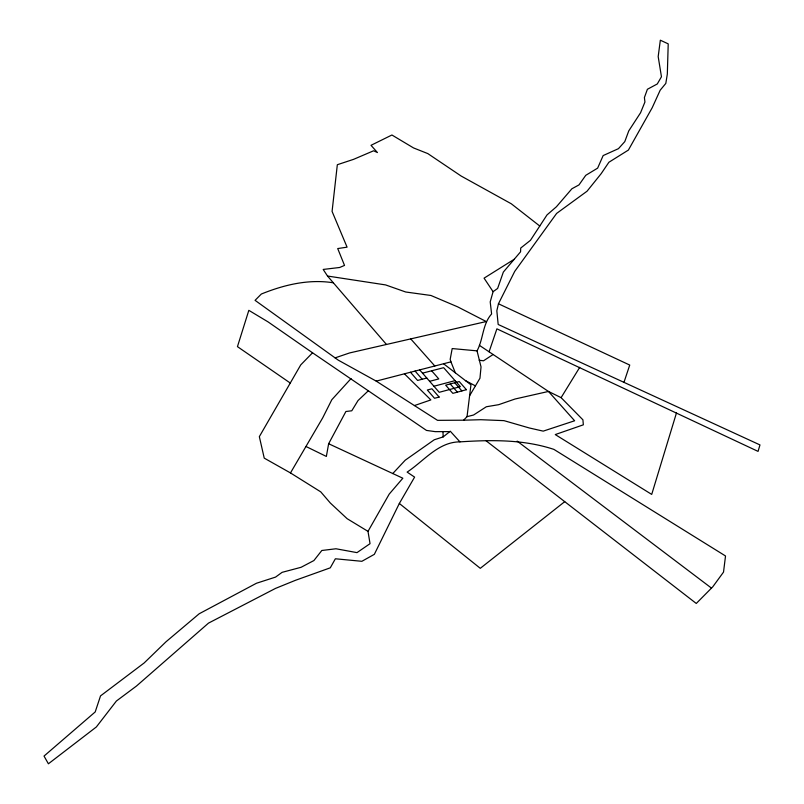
<?xml version="1.0" encoding="UTF-8"?>
<svg xmlns="http://www.w3.org/2000/svg" width="804" height="804" viewBox="0 0 804 804"><rect width="100%" height="100%" fill="white"/><g stroke="black" fill="none" stroke-linecap="round" stroke-linejoin="round"><path stroke-width="1.21" d="M333.328 282.787C308.676 278.898 284.124 284.787 261.34 294.023L255.069 300.344L338.263 360.152L376.212 381.116L437.527 420.341L463.617 420.201L467.034 416.653L470.943 384.825L443.557 363.75M368.523 390.603L358.021 400.553L351.78 410.784L345.901 411.507L328.635 443.738L326.354 456.441L306.033 446.511M469.606 395.719L479.958 378.232L481.033 366.915L477.043 350.856C483.445 339.087 482.39 324.173 491.606 313.972L490.209 301.892L493.083 291.681L497.626 288.445L503.344 272.074L520.56 251.813L520.711 248.054L530.439 240.336L547.011 214.919L556.418 206.769L571.885 188.779L578.991 184.9L585.744 175.342L597.643 168.126L603.151 155.574L618.467 148.66L624.778 141.635L628.768 130.881L640.567 112.751L644.929 102.018L644.406 97.535L647.401 89.274L657.28 83.968L661.451 76.762L658.185 56.602L660.335 40.2L668.214 43.858L667.33 74.048L665.812 83.415L660.184 90.199L652.215 107.706L628.386 150.077L608.899 162.257L601.191 173.634L587.031 191.231L556.629 213.412L514.711 271.4L498.45 303.781L496.832 310.806L498.178 324.474L759.971 444.924L758.051 451.386L496.892 328.836L489.083 351.8M676.476 412.924L651.712 494.41L555.252 434.572L583.342 424.824L582.92 419.829L561.102 397.648L548.469 391.447L479.385 345.338M623.964 382.342L629.733 365.056L498.45 303.781M486.088 440.793L696.274 603.462L712.756 586.83L723.52 572.106L725.52 555.976L553.886 449.376C523.434 439.336 491.545 439.818 459.948 441.868C438.27 441.858 423.859 461.094 407.136 472.099L414.603 477.114L399.337 503.465L374.342 554.338L361.87 561.303L335.368 558.78L330.283 567.825L295.45 580.307L275.481 588.417L208.477 623.13L136.469 686.043L116.409 701.008L96.359 726.957L48.401 763.8L44.029 756.072L95.204 711.942L100.52 695.902L144.147 662.968L165.996 641.793L199.191 613.764L256.476 583.242L275.561 577.101L282.083 572.347L301.088 567.292L313.902 560.549L321.821 550.489L335.982 548.77L356.986 552.629L370.041 543.675L368.001 531.364L389.206 494.108L402.844 478.219L328.635 443.738M449.798 431.607L435.265 431.647L426.482 430.421L312.545 352.795L300.736 364.905L259.34 436.642L264.235 458.129L290.475 472.933L320.756 491.867L330.313 503.002L347.137 518.691L368.001 531.364M290.475 472.933L322.705 417.849L331.821 399.709L351.036 378.594M561.102 397.648L579.744 367.307M392.734 473.576L405.246 460.179L434.281 439.758L443.165 436.914L450.28 431.225L459.948 441.868M564.73 501.656L480.289 568.317L399.337 503.465M493.113 354.494L483.495 360.805L479.164 360.222M514.208 259.28L484.068 278.154L493.083 291.681M414.442 405.568L430.864 399.92L404.422 373.81L376.212 381.116M335.087 357.88L349.619 352.936L486.239 321.54L457.587 306.816L430.944 295.48L405.718 292.003L385.598 284.917L327.519 276.033L323.188 269.44L339.68 267.481L344.524 265.41L337.71 248.567L347.077 247.16L332.082 211.412L337.328 164.719L353.569 159.353L373.609 150.78L377.438 152.549L371.016 145.313L391.92 135.002L413.547 147.936L427.798 153.584L461.124 176.026L511.294 203.784L539.765 226.024M433.929 386.242L455.064 380.644M429.637 381.317L438.773 378.925L431.658 370.785M426.783 378.041L417.588 380.443L410.472 372.252M422.512 373.146L443.657 367.679L460.35 386.654L439.215 392.312L419.678 369.89M404.422 373.81L450.943 361.85L455.315 372.795M467.034 416.653L473.556 415.015L486.35 406.754L498.661 404.683L515.113 398.995L548.469 391.447L574.629 420.773L543.213 431.135L529.344 427.979L503.977 420.643L480.792 419.708L463.617 420.201M477.043 350.856L452.19 348.564L450.17 359.388L450.943 361.85M465.405 380.563L475.234 385.799M290.164 382.965L237.451 346.635L248.828 310.344L268.054 321.891L312.545 352.795M517.143 441.105L711.49 588.106M410.663 338.816L434.823 366.001M454.722 382.744L461.898 390.915M450.2 383.95L457.375 392.131M415.085 371.066L422.19 379.247M327.519 276.033L386.422 344.424M442.974 431.627L443.165 436.914M439.125 397.055L434.532 398.292L427.336 390.01L431.939 388.794L439.125 397.055M466.41 389.699L452.843 393.357L445.657 385.156L459.225 381.548L466.41 389.699"/></g></svg>
